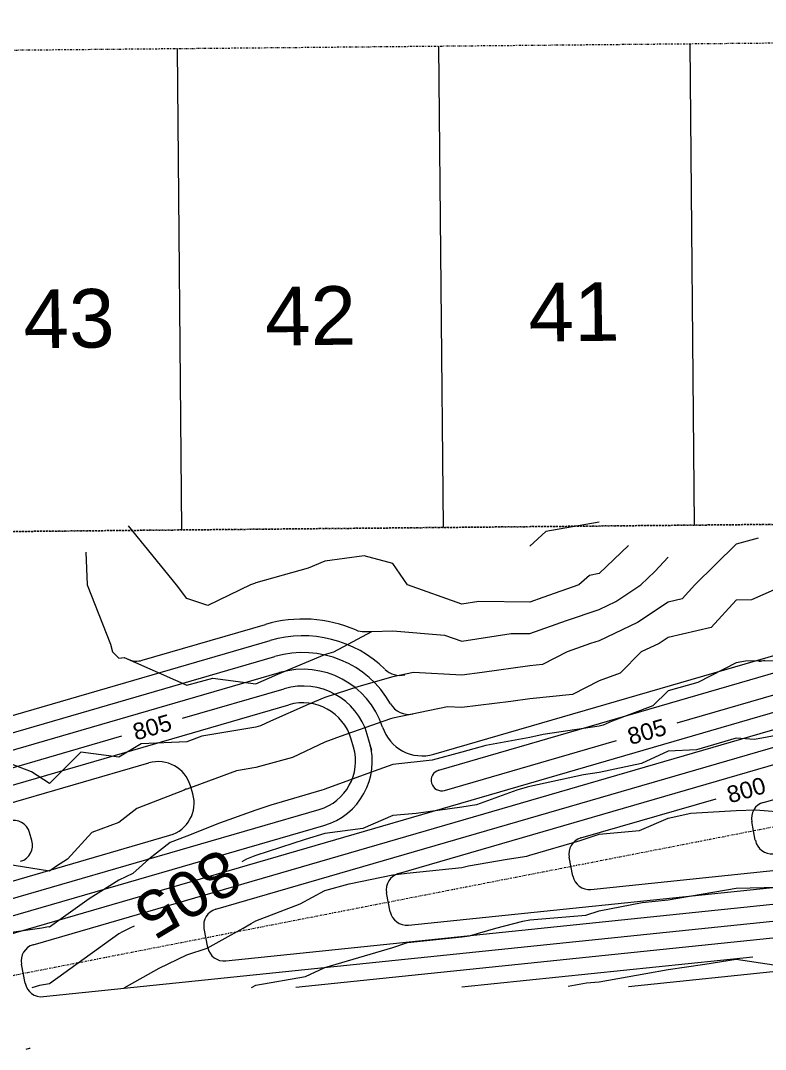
# Model space of a CAD drawing. Extents: x 2300382 to 2302077, y 6907618 to 6908927.
# Drawn here: x 2301027.8 to 2301205.8, y 6907618.1 to 6907863.8 of the extents above; entities that cross this region are included whole.
import ezdxf
from ezdxf.enums import TextEntityAlignment as Align

# ---------------------------------------------------------------- set-up
doc = ezdxf.new("R2010")
doc.units = 0
doc.header["$MEASUREMENT"] = 0
doc.linetypes.add('DASHDOT', pattern=[1, 0.5, -0.25, 0, -0.25])
doc.linetypes.add('DIVIDE', pattern=[1.25, 0.5, -0.25, 0, -0.25, 0, -0.25])
for name, color, linetype, lineweight in [('GRAD-5', 7, 'Continuous', 0), ('GRAD-6', 7, 'Continuous', 0), ('GRAD-7', 7, 'Continuous', 0), ('LAYO-13', 7, 'Continuous', 0), ('LAYO-31', 7, 'Continuous', 0), ('LAYO-32', 7, 'Continuous', 0), ('LAYO-33', 7, 'Continuous', 0), ('LAYO-37', 7, 'Continuous', 0), ('LIDAR2DSHD-5', 7, 'Continuous', 0), ('LIDAR2DSHD-6', 7, 'Continuous', 0), ('LIDAR2DSHD-7', 7, 'Continuous', 0), ('STRM-11', 7, 'Continuous', 0)]:
    doc.layers.add(name, color=color, linetype=linetype, lineweight=lineweight)
doc.styles.get("Standard").update_dxf_attribs({"font": 'ARIAL.TTF'})

msp = doc.modelspace()

# ---------------------------------------------------------------- linework, layer by layer
at = {"layer": 'GRAD-5', "color": 5, "linetype": 'Continuous', "lineweight": 0}
for p, q in [((2301127.7, 6907684.74), (2301306.33, 6907736.62)), ((2301184.7, 6907696.08), (2301307.73, 6907731.81)), ((2301066.5, 6907697.16), (2301090.81, 6907704.22)), ((2301111.75, 6907689.48), (2301110.63, 6907693.32)), ((2300940.58, 6907660.59), (2301051.98, 6907692.95)), ((2301129.1, 6907679.94), (2301170.18, 6907691.87)), ((2301161.68, 6907668.57), (2301193.97, 6907677.95)), ((2300993.87, 6907640.66), (2301100.29, 6907671.57)), ((2301159.74, 6907659.49), (2301158.87, 6907663.96)), ((2301164.08, 6907656.28), (2301230.46, 6907663.15)), ((2301133.22, 6907632.99), (2301202.74, 6907640.19))]:
    msp.add_line(p, q, dxfattribs=at)
for centre, radius, start, end in [((2301095.27, 6907688.86), 16, 16.1943, 106.1943), ((2301095.83, 6907686.93), 16, 286.1943, 16.1943), ((2301128.4, 6907682.34), 2.5, 106.1956, 286.1956), ((2301162.79, 6907664.73), 4, 106.1943, 191.051), ((2301163.67, 6907660.26), 4, 191.051, 275.9077)]:
    msp.add_arc(centre, radius, start, end, dxfattribs=at)
at = {"layer": 'GRAD-6', "color": 5, "linetype": 'Continuous', "lineweight": 0}
for p, q in [((2301126.57, 6907688.57), (2301305.22, 6907740.46)), ((2300987.2, 6907634.56), (2301313.54, 6907729.34)), ((2301030.82, 6907643.06), (2301321.9, 6907727.6)), ((2301074.44, 6907651.57), (2301322.72, 6907723.67)), ((2301056.88, 6907711.03), (2301086.34, 6907719.59)), ((2301110, 6907717.87), (2301111.75, 6907717.92)), ((2301118.06, 6907660.07), (2301320.28, 6907718.8)), ((2301018.76, 6907695.79), (2301087.46, 6907715.74)), ((2300996.79, 6907685.25), (2301088.58, 6907711.9)), ((2300969.88, 6907673.27), (2301089.69, 6907708.06)), ((2301205.3, 6907677.07), (2301315.39, 6907709.05)), ((2300923.9, 6907651.58), (2301091.92, 6907700.38)), ((2301107.35, 6907690.28), (2301106.79, 6907692.2)), ((2300908.92, 6907643.07), (2301058.47, 6907686.5)), ((2301068.94, 6907679.13), (2301068.38, 6907681.05)), ((2300951.58, 6907632.55), (2301099.17, 6907675.41)), ((2301203.35, 6907668.02), (2301202.49, 6907672.47)), ((2300937.11, 6907632.51), (2301063.49, 6907669.21)), ((2301030.53, 6907667.97), (2301029.97, 6907669.89)), ((2301120.47, 6907647.74), (2301334.28, 6907669.87)), ((2301076.85, 6907639.21), (2301334.69, 6907665.89)), ((2301033.24, 6907630.67), (2301335.1, 6907661.91)), ((2301093.57, 6907632.9), (2301335.51, 6907657.93)), ((2301116.13, 6907650.95), (2301115.25, 6907655.46)), ((2301072.51, 6907642.42), (2301071.63, 6907646.96)), ((2301173.03, 6907633.09), (2301307.74, 6907647.03)), ((2301028.9, 6907633.89), (2301028.01, 6907638.46))]:
    msp.add_line(p, q, dxfattribs=at)
for centre, radius, start, end in [((2301095.27, 6907688.86), 32, 66.8105, 106.1943), ((2301109.84, 6907722.87), 5, 246.8105, 271.7905), ((2301095.27, 6907688.86), 28, 45.5804, 106.1943), ((2301095.27, 6907688.86), 24, 29.4044, 106.1943), ((2301055.49, 6907715.83), 5, 246.1602, 286.1943), ((2301204.14, 6907715.81), 5, 270.5561, 287.4164), ((2301095.27, 6907688.86), 20, 18.1045, 106.1943), ((2301118.37, 6907712.42), 5, 225.5804, 284.2189), ((2301095.27, 6907688.86), 12, 16.1943, 106.1943), ((2301120.53, 6907703.09), 5, 209.4044, 281.8369), ((2301123.78, 6907698.18), 10, 198.1045, 286.1943), ((2301095.83, 6907686.93), 12, 286.1943, 16.1943), ((2301060.7, 6907678.81), 8, 16.1943, 106.1943), ((2301061.26, 6907676.89), 8, 286.1943, 16.1943), ((2301206.41, 6907673.23), 4, 106.1943, 191.051), ((2301026.13, 6907668.77), 4, 16.1943, 106.1943), ((2301026.68, 6907666.85), 4, 286.1943, 16.1943), ((2301207.28, 6907668.79), 4, 191.051, 275.9077), ((2301119.17, 6907656.23), 4, 106.1943, 191.051), ((2301075.55, 6907647.72), 4, 106.1943, 191.051), ((2301120.05, 6907651.72), 4, 191.051, 275.9077), ((2301031.94, 6907639.22), 4, 106.1943, 191.051), ((2301076.44, 6907643.19), 4, 191.051, 275.9077), ((2301032.83, 6907634.65), 4, 191.051, 275.9077), ((2301030.64, 6907613.33), 5, 95.9077, 108.699)]:
    msp.add_arc(centre, radius, start, end, dxfattribs=at)
at = {"layer": 'LAYO-31', "color": 7, "linetype": 'DIVIDE', "lineweight": 0}
msp.add_lwpolyline([(2300678.18, 6908874.6), (2300672.44, 6908863.49), (2300676.2, 6908849.85), (2300594.69, 6908706.39), (2300646.86, 6908676.75), (2300660.5, 6908680.51), (2300751.79, 6908628.64), (2300630.77, 6908415.62), (2300621.3, 6908367.99), (2300627.22, 6907738.02), (2302053.71, 6907751.44), (2302037.06, 6908510.98), (2302026.84, 6908520.91), (2301666.66, 6908518.41), (2301666.33, 6908530.91), (2301597.33, 6908530.43), (2301596.8, 6908517.93), (2301509.57, 6908517.32, -0.131647), (2301088.82, 6908626.94), (2300742, 6908823.97), (2300748.61, 6908834.59), (2300678.18, 6908874.6)], format="xyb", dxfattribs=at)
at = {"layer": 'LAYO-32', "color": 7, "linetype": 'DIVIDE', "lineweight": 0}
msp.add_line((2300801.84, 6907854.67), (2301549.19, 6907861.7), dxfattribs=at)
at = {"layer": 'LAYO-33', "color": 7, "linetype": 'Continuous', "lineweight": 0}
for p, q in [((2301128.84, 6907742.74), (2301127.76, 6907857.73)), ((2301188.83, 6907743.3), (2301187.75, 6907858.3)), ((2301066.34, 6907742.15), (2301065.26, 6907857.15))]:
    msp.add_line(p, q, dxfattribs=at)
at = {"layer": 'LAYO-37', "color": 7, "linetype": 'DIVIDE', "lineweight": 0}
msp.add_line((2302053.71, 6907751.44), (2300396.6, 6907735.85), dxfattribs=at)
at = {"layer": 'LIDAR2DSHD-5', "color": 35, "linetype": 'Continuous', "lineweight": 0}
for p, q in [((2301065.09, 6907729), (2301053.57, 6907743.14)), ((2301173.03, 6907738.47), (2301166, 6907731.71)), ((2301109.86, 6907736), (2301100.5, 6907734.69)), ((2301116.75, 6907734.13), (2301109.86, 6907736)), ((2301096.48, 6907733.02), (2301084, 6907729.52)), ((2301100.5, 6907734.69), (2301096.48, 6907733.02)), ((2301120.25, 6907729), (2301116.75, 6907734.13)), ((2301163.7, 6907731.3), (2301161.22, 6907729)), ((2301166, 6907731.71), (2301163.7, 6907731.3)), ((2301067.5, 6907725.8), (2301065.09, 6907729)), ((2301082.73, 6907729), (2301072.58, 6907724.08)), ((2301083.67, 6907729.33), (2301082.73, 6907729)), ((2301084, 6907729.52), (2301083.67, 6907729.33)), ((2301133.25, 6907724.4), (2301120.25, 6907729)), ((2301161.22, 6907729), (2301152.57, 6907726.02)), ((2301072.58, 6907724.08), (2301067.5, 6907725.8)), ((2301137.27, 6907725.04), (2301133.25, 6907724.4)), ((2301149.5, 6907724.92), (2301137.27, 6907725.04)), ((2301152.57, 6907726.02), (2301149.5, 6907724.92)), ((2301215.25, 6907694.38), (2301203.19, 6907692.06)), ((2301198.75, 6907692.38), (2301189.3, 6907689.59)), ((2301203.19, 6907692.06), (2301198.75, 6907692.38)), ((2301182.5, 6907689.31), (2301176.12, 6907686.38)), ((2301189.3, 6907689.59), (2301182.5, 6907689.31)), ((2301176.12, 6907686.38), (2301166, 6907684.21)), ((2301162.33, 6907683.67), (2301149.5, 6907680.83)), ((2301166, 6907684.21), (2301162.33, 6907683.67)), ((2301149.5, 6907680.83), (2301148.81, 6907680.7)), ((2301146.34, 6907680), (2301136.74, 6907676.46)), ((2301148.81, 6907680.7), (2301146.34, 6907680)), ((2301133.25, 6907675.91), (2301122.33, 6907674.42)), ((2301136.74, 6907676.46), (2301133.25, 6907675.91)), ((2301116.75, 6907673.96), (2301109.55, 6907670.81)), ((2301122.33, 6907674.42), (2301116.75, 6907673.96)), ((2301100.5, 6907669.63), (2301095.76, 6907668.24)), ((2301109.55, 6907670.81), (2301100.5, 6907669.63)), ((2301095.76, 6907668.24), (2301084, 6907664.37)), ((2301083.36, 6907664.14), (2301081.76, 6907663.5)), ((2301084, 6907664.37), (2301083.36, 6907664.14)), ((2301081.76, 6907663.5), (2301080.69, 6907662.88)), ((2301053.91, 6907647), (2301052.13, 6907646.14)), ((2301054.94, 6907647.49), (2301053.91, 6907647)), ((2301051.25, 6907645.64), (2301034.75, 6907633.71)), ((2301052.13, 6907646.14), (2301051.25, 6907645.64)), ((2301032.34, 6907633.37), (2301030.51, 6907632.74)), ((2301034.75, 6907633.71), (2301032.34, 6907633.37))]:
    msp.add_line(p, q, dxfattribs=at)
at = {"layer": 'LIDAR2DSHD-6', "color": 35, "linetype": 'Continuous', "lineweight": 0}
for p, q in [((2301166, 6907744.02), (2301153.26, 6907741.74)), ((2301153.26, 6907741.74), (2301149.5, 6907738.26)), ((2301204.05, 6907740.2), (2301198.75, 6907738.74)), ((2301198.75, 6907738.74), (2301188.92, 6907729)), ((2301043.38, 6907736.87), (2301043.73, 6907729)), ((2301179.3, 6907732.2), (2301182.5, 6907735.63)), ((2301175.98, 6907729), (2301179.3, 6907732.2)), ((2301043.73, 6907729), (2301049.29, 6907714.9)), ((2301170.03, 6907725.09), (2301175.98, 6907729)), ((2301188.92, 6907729), (2301185.89, 6907725.66)), ((2301210.54, 6907729), (2301202.43, 6907725.43)), ((2301166, 6907723.17), (2301170.03, 6907725.09)), ((2301185.89, 6907725.66), (2301182.5, 6907724.87)), ((2301198.75, 6907725.4), (2301192.8, 6907718.86)), ((2301202.43, 6907725.43), (2301198.75, 6907725.4)), ((2301158.26, 6907720.5), (2301166, 6907723.17)), ((2301182.5, 6907724.87), (2301175.21, 6907720.07)), ((2301149.5, 6907717.38), (2301158.26, 6907720.5)), ((2301102.62, 6907713), (2301111.75, 6907717.92)), ((2301111.75, 6907717.92), (2301116.75, 6907718.08)), ((2301116.75, 6907718.08), (2301129.09, 6907717.03)), ((2301175.21, 6907720.07), (2301166, 6907715.69)), ((2301192.8, 6907718.86), (2301182.5, 6907716.45)), ((2301129.09, 6907717.03), (2301133.25, 6907715.56)), ((2301133.25, 6907715.56), (2301145.01, 6907717.42)), ((2301145.01, 6907717.42), (2301149.5, 6907717.38)), ((2301166, 6907715.69), (2301163.95, 6907714.99)), ((2301182.5, 6907716.45), (2301180.38, 6907715.06)), ((2301049.29, 6907714.9), (2301049.8, 6907713)), ((2301049.8, 6907713), (2301051.25, 6907711.5)), ((2301100.96, 6907712.54), (2301102.62, 6907713)), ((2301158.38, 6907713), (2301152.5, 6907710)), ((2301163.95, 6907714.99), (2301158.38, 6907713)), ((2301176.06, 6907713), (2301171.03, 6907707.97)), ((2301180.38, 6907715.06), (2301176.06, 6907713)), ((2301051.25, 6907711.5), (2301052.58, 6907711.65)), ((2301052.58, 6907711.65), (2301067.5, 6907705.06)), ((2301089.28, 6907707.72), (2301100.5, 6907712.39)), ((2301100.5, 6907712.39), (2301100.96, 6907712.54)), ((2301198.75, 6907710.4), (2301189.65, 6907705.74)), ((2301200.97, 6907710.78), (2301198.75, 6907710.4)), ((2301215.25, 6907710.92), (2301200.97, 6907710.78)), ((2301121.65, 6907708.1), (2301116.75, 6907707.07)), ((2301133.25, 6907707.5), (2301121.65, 6907708.1)), ((2301138.1, 6907708.08), (2301133.25, 6907707.5)), ((2301149.5, 6907709.68), (2301138.1, 6907708.08)), ((2301152.5, 6907710), (2301149.5, 6907709.68)), ((2301171.03, 6907707.97), (2301166, 6907706.1)), ((2301067.5, 6907705.06), (2301073.76, 6907706.74)), ((2301073.76, 6907706.74), (2301084, 6907705.38)), ((2301084, 6907705.38), (2301089.28, 6907707.72)), ((2301116.75, 6907707.07), (2301108.59, 6907704.79)), ((2301166, 6907706.1), (2301159.64, 6907702.86)), ((2301189.65, 6907705.74), (2301182.5, 6907703.73)), ((2301108.59, 6907704.79), (2301100.5, 6907702.14)), ((2301182.5, 6907703.73), (2301178.89, 6907700.11)), ((2301096.52, 6907700.48), (2301087.54, 6907696.5)), ((2301100.5, 6907702.14), (2301096.52, 6907700.48)), ((2301144.93, 6907701.14), (2301133.25, 6907699.75)), ((2301149.5, 6907701.79), (2301144.93, 6907701.14)), ((2301159.64, 6907702.86), (2301149.5, 6907701.79)), ((2301129.82, 6907699.93), (2301116.75, 6907697.19)), ((2301133.25, 6907699.75), (2301129.82, 6907699.93)), ((2301178.89, 6907700.11), (2301169.18, 6907696.5)), ((2301087.54, 6907696.5), (2301085.14, 6907695.36)), ((2301114.56, 6907696.5), (2301104.16, 6907692.79)), ((2301116.22, 6907697.04), (2301114.56, 6907696.5)), ((2301116.75, 6907697.19), (2301116.22, 6907697.04)), ((2301169.18, 6907696.5), (2301167, 6907695.5)), ((2301084, 6907695.05), (2301071.13, 6907692.87)), ((2301085.14, 6907695.36), (2301084, 6907695.05)), ((2301152.68, 6907693.32), (2301149.5, 6907692.61)), ((2301166, 6907695.28), (2301152.68, 6907693.32)), ((2301167, 6907695.5), (2301166, 6907695.28)), ((2301056.6, 6907691.07), (2301051.25, 6907687.91)), ((2301067.5, 6907691.53), (2301056.6, 6907691.07)), ((2301071.13, 6907692.87), (2301067.5, 6907691.53)), ((2301100.5, 6907691.45), (2301092.74, 6907687.76)), ((2301104.16, 6907692.79), (2301100.5, 6907691.45)), ((2301138.96, 6907690.7), (2301133.25, 6907689.08)), ((2301149.5, 6907692.61), (2301138.96, 6907690.7)), ((2301030.42, 6907684.4), (2301018.5, 6907688.94)), ((2301042.21, 6907689.04), (2301034.75, 6907681.57)), ((2301051.25, 6907687.91), (2301042.21, 6907689.04)), ((2301133.25, 6907689.08), (2301126.11, 6907687.14)), ((2301092.74, 6907687.76), (2301084, 6907685.4)), ((2301116.75, 6907686.13), (2301112.28, 6907684.54)), ((2301126.11, 6907687.14), (2301116.75, 6907686.13)), ((2301034.75, 6907681.57), (2301030.42, 6907684.4)), ((2301079.38, 6907684.62), (2301067.5, 6907680.23)), ((2301084, 6907685.4), (2301079.38, 6907684.62)), ((2301112.28, 6907684.54), (2301100.5, 6907680.22)), ((2301066.92, 6907680), (2301055.57, 6907675.61)), ((2301067.29, 6907680.22), (2301066.92, 6907680)), ((2301067.5, 6907680.23), (2301067.29, 6907680.22)), ((2301099.78, 6907680), (2301087.59, 6907676.41)), ((2301100.35, 6907680.15), (2301099.78, 6907680)), ((2301100.5, 6907680.22), (2301100.35, 6907680.15)), ((2301087.59, 6907676.41), (2301084, 6907675.22)), ((2301055.57, 6907675.61), (2301051.25, 6907672.25)), ((2301084, 6907675.22), (2301075.35, 6907672.15)), ((2301182.5, 6907673.31), (2301187.92, 6907674.5)), ((2301187.92, 6907674.5), (2301198.75, 6907675.15)), ((2301198.75, 6907675.15), (2301203.49, 6907675.26)), ((2301203.49, 6907675.26), (2301215.25, 6907674.38)), ((2301051.25, 6907672.25), (2301044.84, 6907669.91)), ((2301075.35, 6907672.15), (2301067.5, 6907669)), ((2301175.65, 6907670.35), (2301182.5, 6907673.31)), ((2301044.84, 6907669.91), (2301038.98, 6907663.5)), ((2301067.5, 6907669), (2301063.58, 6907667.48)), ((2301161.49, 6907668.01), (2301166, 6907669.45)), ((2301166, 6907669.45), (2301175.65, 6907670.35)), ((2301063.58, 6907667.48), (2301058.45, 6907663.5)), ((2301149.5, 6907664.5), (2301161.49, 6907668.01)), ((2301144.08, 6907663.5), (2301148.78, 6907664.23)), ((2301148.78, 6907664.23), (2301149.5, 6907664.5)), ((2301034.75, 6907660.68), (2301018.81, 6907663.18)), ((2301036.39, 6907661.86), (2301034.75, 6907660.68)), ((2301038.98, 6907663.5), (2301036.39, 6907661.86)), ((2301058.45, 6907663.5), (2301054.59, 6907660.11)), ((2301120.08, 6907660.17), (2301133.25, 6907661.5)), ((2301133.25, 6907661.5), (2301134.81, 6907661.92)), ((2301134.81, 6907661.92), (2301144.08, 6907663.5)), ((2301054.59, 6907660.11), (2301051.25, 6907658.51)), ((2301106.28, 6907657.63), (2301116.75, 6907659.8)), ((2301116.75, 6907659.8), (2301120.08, 6907660.17)), ((2301051.25, 6907658.51), (2301044.21, 6907654.04)), ((2301100.5, 6907656.05), (2301106.28, 6907657.63)), ((2301182.5, 6907653.77), (2301198.75, 6907656.55)), ((2301198.75, 6907656.55), (2301205.48, 6907656.77)), ((2301205.48, 6907656.77), (2301215.25, 6907656.97)), ((2301044.21, 6907654.04), (2301034.75, 6907647.27)), ((2301094.62, 6907652.88), (2301100.5, 6907656.05)), ((2301176.31, 6907653.19), (2301182.5, 6907653.77)), ((2301084, 6907648.76), (2301094.62, 6907652.88)), ((2301166, 6907651.17), (2301176.31, 6907653.19)), ((2301147.81, 6907648.72), (2301149.5, 6907649)), ((2301149.5, 6907649), (2301162.87, 6907650.13)), ((2301162.87, 6907650.13), (2301166, 6907651.17)), ((2301032.84, 6907647), (2301020.31, 6907645.22)), ((2301034.44, 6907647.32), (2301032.84, 6907647)), ((2301034.75, 6907647.27), (2301034.44, 6907647.32)), ((2301072.4, 6907642.25), (2301080.98, 6907647)), ((2301080.98, 6907647), (2301082.88, 6907648.12)), ((2301082.88, 6907648.12), (2301084, 6907648.76)), ((2301135.09, 6907645.19), (2301141.38, 6907647)), ((2301141.38, 6907647), (2301147.81, 6907648.72)), ((2301120.22, 6907643.63), (2301133.25, 6907644.98)), ((2301133.25, 6907644.98), (2301135.09, 6907645.19)), ((2301067.5, 6907640.68), (2301072.4, 6907642.25)), ((2301100.5, 6907637.67), (2301116.75, 6907642.43)), ((2301116.75, 6907642.43), (2301120.22, 6907643.63)), ((2301060.91, 6907637.49), (2301067.5, 6907640.68)), ((2301198.75, 6907639.58), (2301191.27, 6907638.36)), ((2301207.8, 6907638.22), (2301198.75, 6907639.58)), ((2301052.52, 6907632.79), (2301060.91, 6907637.49)), ((2301095.84, 6907635.52), (2301100.5, 6907637.67)), ((2301182.5, 6907637.04), (2301177.19, 6907636.15)), ((2301191.27, 6907638.36), (2301182.5, 6907637.04)), ((2301084, 6907633.44), (2301095.84, 6907635.52)), ((2301166, 6907634.13), (2301163.04, 6907633.87)), ((2301177.19, 6907636.15), (2301166, 6907634.13)), ((2301082.97, 6907632.87), (2301084, 6907633.44)), ((2301163.04, 6907633.87), (2301158.66, 6907633.06))]:
    msp.add_line(p, q, dxfattribs=at)
at = {"layer": 'STRM-11', "color": 5, "linetype": 'DASHDOT', "lineweight": 0}
msp.add_lwpolyline([(2301327.45, 6907717.5), (2301327.66, 6907694.61), (2301010.64, 6907632.69)], dxfattribs=at)

# ---------------------------------------------------------------- texts
at = {"layer": 'GRAD-7', "color": 5, "linetype": 'Continuous', "lineweight": 0}
for s, p in [('805', (2301059.24, 6907695.05)), ('805', (2301177.44, 6907693.98)), ('800', (2301201.18, 6907680.04))]:
    msp.add_text(s, height=4, rotation=16.1943, dxfattribs=at).set_placement(p, align=Align.MIDDLE)
at = {"layer": 'LAYO-13', "color": 7, "linetype": 'Continuous', "lineweight": 0}
for s, p in [('41', (2301160.02, 6907794.23)), ('43', (2301039.36, 6907792.64)), ('42', (2301097.07, 6907793.4))]:
    msp.add_text(s, height=14, rotation=0.7557, dxfattribs=at).set_placement(p, align=Align.MIDDLE)
at = {"layer": 'LIDAR2DSHD-7', "color": 35, "linetype": 'Continuous', "lineweight": 0}
msp.add_text('805', height=11, rotation=210.8709, dxfattribs=at).set_placement((2301067.81, 6907655.19), align=Align.MIDDLE)

doc.saveas('drawing.dxf')
